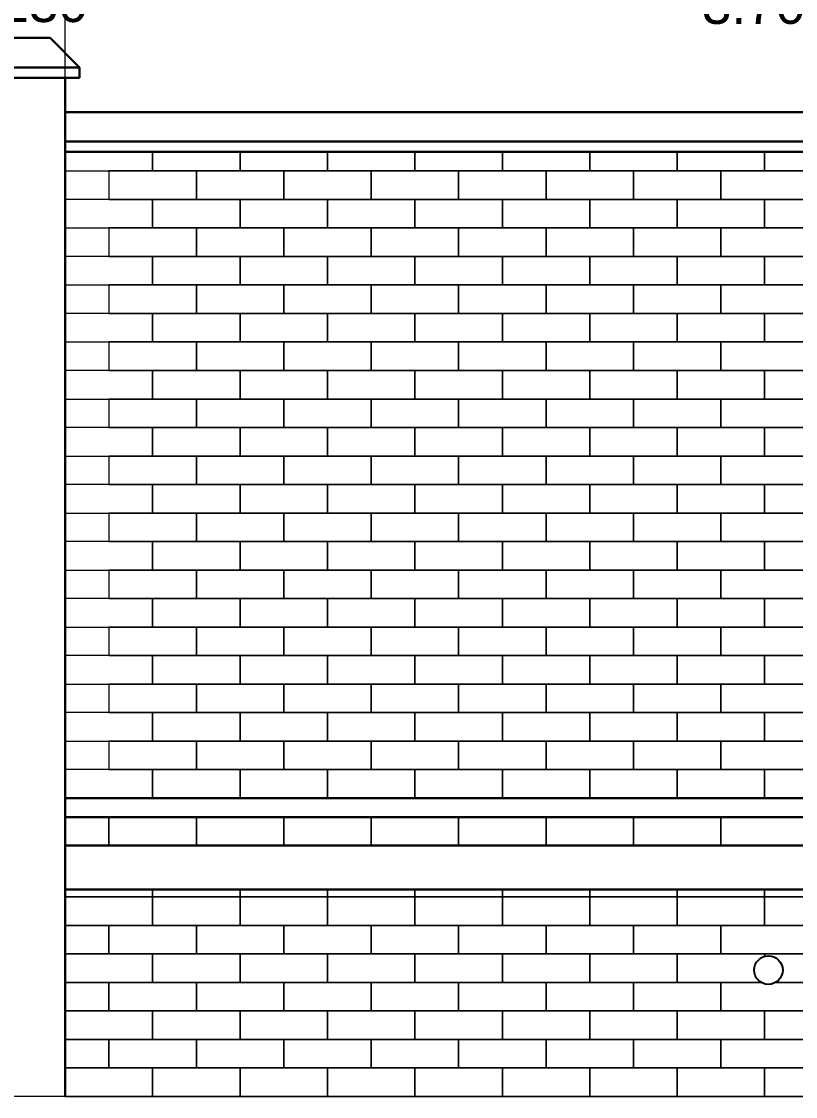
# Model space of a CAD drawing. Header units: millimetres. Extents: x 3614 to 12428, y -844 to 6844.
# Drawn here: x 5700.764 to 5702.8, y -789.498 to -786.669 of the extents above; entities that cross this region are included whole.
import ezdxf

# ---------------------------------------------------------------- set-up
doc = ezdxf.new("R2010")
doc.units = ezdxf.units.MM
doc.header["$LTSCALE"] = 40
doc.header["$MEASUREMENT"] = 0
doc.header["$PDMODE"] = 32
doc.header["$PDSIZE"] = 0.02
doc.layers.get('Defpoints').update_dxf_attribs({"linetype": 'CONTINUOUS', "lineweight": 20})
for name, color, linetype, lineweight in [('brick Hatch', 30, 'CONTINUOUS', 13), ('Dim', 220, 'CONTINUOUS', 15), ('Wall', 7, 'CONTINUOUS', 30), ('Window-Wall', 7, 'CONTINUOUS', 18)]:
    doc.layers.add(name, color=color, linetype=linetype, lineweight=lineweight)
doc.layers.add('Iel-refe', color=50, linetype='CONTINUOUS')
doc.styles.add('DIM', font='arial.ttf')
doc.styles.add('Tabrej', font='GOTHIC.TTF')
doc.dimstyles.new('Tabrej', dxfattribs={"dimtxt": 0.5, "dimasz": 0.45, "dimexe": 0.18, "dimexo": 0.0625, "dimgap": 0.09, "dimtad": 0, "dimdec": 3, "dimzin": 0, "dimdsep": 46, "dimtxsty": 'Tabrej', "dimcen": 0, "dimclrd": 256, "dimclre": 256, "dimclrt": 7, "dimaunit": 1, "dimadec": 3, "dimazin": 0, "dimtfac": 1, "dimtdec": 3, "dimtofl": 0, "dimtmove": 0, "dimatfit": 3, "dimfxl": 0, "dimtolj": 1, "dimtzin": 0, "dimlwd": -1, "dimlwe": -1, "dimarcsym": 0})

# ---------------------------------------------------------------- blocks, each defined once
blk = doc.blocks.new('*D385')
at = {"layer": 'Defpoints', "color": 0, "ltscale": 0.05, "transparency": 16777216}
for p in [(5700.879, -786.6217), (5700.649, -786.9076), (5700.879, -786.9076)]:
    blk.add_point(p, dxfattribs=at)
at = {"layer": 'Dim', "ltscale": 0.05, "transparency": 16777216}
for p, q in [((5700.649, -786.9066), (5700.649, -786.6207)), ((5700.879, -786.9066), (5700.879, -786.6207)), ((5700.569, -786.6217), (5700.489, -786.6217)), ((5700.959, -786.6217), (5701.039, -786.6217))]:
    blk.add_line(p, q, dxfattribs=at)
for points in [[(5700.569, -786.6084), (5700.569, -786.635), (5700.649, -786.6217)], [(5700.959, -786.6084), (5700.959, -786.635), (5700.879, -786.6217)]]:
    blk.add_solid(points, dxfattribs=at)
at = {"layer": 'Dim', "color": 7, "ltscale": 0.05, "transparency": 16777216, "insert": (5700.764, -786.6217), "char_height": 0.1, "attachment_point": 5, "style": 'DIM'}
blk.add_mtext('\\A1;0.230', dxfattribs=at)
blk = doc.blocks.new('*D386')
at = {"layer": 'Defpoints', "color": 0, "ltscale": 0.05, "transparency": 16777216}
for p in [(5704.579, -786.6264), (5700.879, -786.9076), (5704.579, -786.9076)]:
    blk.add_point(p, dxfattribs=at)
at = {"layer": 'Dim', "ltscale": 0.05, "transparency": 16777216}
for p, q in [((5700.879, -786.9066), (5700.879, -786.6254)), ((5700.959, -786.6264), (5702.4705, -786.6264)), ((5704.499, -786.6264), (5702.9875, -786.6264)), ((5704.579, -786.9066), (5704.579, -786.6254))]:
    blk.add_line(p, q, dxfattribs=at)
for points in [[(5700.959, -786.613), (5700.959, -786.6397), (5700.879, -786.6264)], [(5704.499, -786.613), (5704.499, -786.6397), (5704.579, -786.6264)]]:
    blk.add_solid(points, dxfattribs=at)
at = {"layer": 'Dim', "color": 7, "ltscale": 0.05, "transparency": 16777216, "insert": (5702.729, -786.6264), "char_height": 0.1, "attachment_point": 5, "style": 'DIM'}
blk.add_mtext('\\A1;3.700', dxfattribs=at)

msp = doc.modelspace()

# ---------------------------------------------------------------- linework, layer by layer
at = {"layer": 'brick Hatch'}
for points in [[(5700.879, -787.0126), (5700.879, -787.0626), (5701.109, -787.0626), (5701.109, -787.0126)], [(5701.109, -787.0126), (5701.109, -787.0626), (5701.339, -787.0626), (5701.339, -787.0126)], [(5701.339, -787.0126), (5701.339, -787.0626), (5701.569, -787.0626), (5701.569, -787.0126)], [(5701.569, -787.0126), (5701.569, -787.0626), (5701.799, -787.0626), (5701.799, -787.0126)], [(5701.799, -787.0126), (5701.799, -787.0626), (5702.029, -787.0626), (5702.029, -787.0126)], [(5702.029, -787.0126), (5702.029, -787.0626), (5702.259, -787.0626), (5702.259, -787.0126)], [(5702.259, -787.0126), (5702.259, -787.0626), (5702.489, -787.0626), (5702.489, -787.0126)], [(5702.489, -787.0126), (5702.489, -787.0626), (5702.719, -787.0626), (5702.719, -787.0126)], [(5702.719, -787.0126), (5702.719, -787.0626), (5702.949, -787.0626), (5702.949, -787.0126)], [(5700.879, -788.8376), (5700.994, -788.8376), (5700.994, -788.7626), (5700.879, -788.7626)], [(5700.879, -788.9526), (5700.879, -788.9726), (5701.109, -788.9726), (5701.109, -788.9526)], [(5700.879, -788.9526), (5700.879, -788.9726), (5701.109, -788.9726), (5701.109, -788.9526)], [(5701.109, -788.9526), (5701.109, -788.9726), (5701.339, -788.9726), (5701.339, -788.9526)], [(5701.109, -788.9526), (5701.109, -788.9726), (5701.339, -788.9726), (5701.339, -788.9526)], [(5701.339, -788.9526), (5701.339, -788.9726), (5701.569, -788.9726), (5701.569, -788.9526)], [(5701.339, -788.9526), (5701.339, -788.9726), (5701.569, -788.9726), (5701.569, -788.9526)], [(5701.569, -788.9526), (5701.569, -788.9726), (5701.799, -788.9726), (5701.799, -788.9526)], [(5701.569, -788.9526), (5701.569, -788.9726), (5701.799, -788.9726), (5701.799, -788.9526)], [(5701.799, -788.9526), (5701.799, -788.9726), (5702.029, -788.9726), (5702.029, -788.9526)], [(5701.799, -788.9526), (5701.799, -788.9726), (5702.029, -788.9726), (5702.029, -788.9526)], [(5702.029, -788.9526), (5702.029, -788.9726), (5702.259, -788.9726), (5702.259, -788.9526)], [(5702.029, -788.9526), (5702.029, -788.9726), (5702.259, -788.9726), (5702.259, -788.9526)], [(5702.259, -788.9526), (5702.259, -788.9726), (5702.489, -788.9726), (5702.489, -788.9526)], [(5702.259, -788.9526), (5702.259, -788.9726), (5702.489, -788.9726), (5702.489, -788.9526)], [(5702.489, -788.9526), (5702.489, -788.9726), (5702.719, -788.9726), (5702.719, -788.9526)], [(5702.489, -788.9526), (5702.489, -788.9726), (5702.719, -788.9726), (5702.719, -788.9526)], [(5702.719, -788.9526), (5702.719, -788.9726), (5702.949, -788.9726), (5702.949, -788.9526)], [(5702.719, -788.9526), (5702.719, -788.9726), (5702.949, -788.9726), (5702.949, -788.9526)], [(5700.879, -789.1226), (5700.994, -789.1226), (5700.994, -789.0476), (5700.879, -789.0476)], [(5702.719, -789.129), (5702.719, -789.1226), (5702.489, -789.1226), (5702.489, -789.1976), (5702.7103, -789.1976)], [(5702.7477, -789.1976), (5702.949, -789.1976), (5702.949, -789.1226), (5702.719, -789.1226), (5702.719, -789.129)], [(5700.879, -789.2726), (5700.994, -789.2726), (5700.994, -789.1976), (5700.879, -789.1976)], [(5702.7103, -789.1976), (5702.604, -789.1976), (5702.604, -789.2726), (5702.834, -789.2726), (5702.834, -789.1976), (5702.7477, -789.1976)], [(5700.879, -789.4226), (5700.994, -789.4226), (5700.994, -789.3476), (5700.879, -789.3476)]]:
    msp.add_lwpolyline(points, dxfattribs=at)
for points in [[(5701.224, -787.0626), (5700.994, -787.0626), (5700.994, -787.1376), (5701.224, -787.1376)], [(5701.454, -787.0626), (5701.224, -787.0626), (5701.224, -787.1376), (5701.454, -787.1376)], [(5701.684, -787.0626), (5701.454, -787.0626), (5701.454, -787.1376), (5701.684, -787.1376)], [(5701.914, -787.0626), (5701.684, -787.0626), (5701.684, -787.1376), (5701.914, -787.1376)], [(5702.144, -787.0626), (5701.914, -787.0626), (5701.914, -787.1376), (5702.144, -787.1376)], [(5702.374, -787.0626), (5702.144, -787.0626), (5702.144, -787.1376), (5702.374, -787.1376)], [(5702.604, -787.0626), (5702.374, -787.0626), (5702.374, -787.1376), (5702.604, -787.1376)], [(5702.834, -787.0626), (5702.604, -787.0626), (5702.604, -787.1376), (5702.834, -787.1376)], [(5701.109, -787.1376), (5700.879, -787.1376), (5700.879, -787.2126), (5701.109, -787.2126)], [(5701.339, -787.1376), (5701.109, -787.1376), (5701.109, -787.2126), (5701.339, -787.2126)], [(5701.569, -787.1376), (5701.339, -787.1376), (5701.339, -787.2126), (5701.569, -787.2126)], [(5701.799, -787.1376), (5701.569, -787.1376), (5701.569, -787.2126), (5701.799, -787.2126)], [(5702.029, -787.1376), (5701.799, -787.1376), (5701.799, -787.2126), (5702.029, -787.2126)], [(5702.259, -787.1376), (5702.029, -787.1376), (5702.029, -787.2126), (5702.259, -787.2126)], [(5702.489, -787.1376), (5702.259, -787.1376), (5702.259, -787.2126), (5702.489, -787.2126)], [(5702.719, -787.1376), (5702.489, -787.1376), (5702.489, -787.2126), (5702.719, -787.2126)], [(5702.949, -787.1376), (5702.719, -787.1376), (5702.719, -787.2126), (5702.949, -787.2126)], [(5701.224, -787.2126), (5700.994, -787.2126), (5700.994, -787.2876), (5701.224, -787.2876)], [(5701.454, -787.2126), (5701.224, -787.2126), (5701.224, -787.2876), (5701.454, -787.2876)], [(5701.684, -787.2126), (5701.454, -787.2126), (5701.454, -787.2876), (5701.684, -787.2876)], [(5701.914, -787.2126), (5701.684, -787.2126), (5701.684, -787.2876), (5701.914, -787.2876)], [(5702.144, -787.2126), (5701.914, -787.2126), (5701.914, -787.2876), (5702.144, -787.2876)], [(5702.374, -787.2126), (5702.144, -787.2126), (5702.144, -787.2876), (5702.374, -787.2876)], [(5702.604, -787.2126), (5702.374, -787.2126), (5702.374, -787.2876), (5702.604, -787.2876)], [(5702.834, -787.2126), (5702.604, -787.2126), (5702.604, -787.2876), (5702.834, -787.2876)], [(5701.109, -787.2876), (5700.879, -787.2876), (5700.879, -787.3626), (5701.109, -787.3626)], [(5701.339, -787.2876), (5701.109, -787.2876), (5701.109, -787.3626), (5701.339, -787.3626)], [(5701.569, -787.2876), (5701.339, -787.2876), (5701.339, -787.3626), (5701.569, -787.3626)], [(5701.799, -787.2876), (5701.569, -787.2876), (5701.569, -787.3626), (5701.799, -787.3626)], [(5702.029, -787.2876), (5701.799, -787.2876), (5701.799, -787.3626), (5702.029, -787.3626)], [(5702.259, -787.2876), (5702.029, -787.2876), (5702.029, -787.3626), (5702.259, -787.3626)], [(5702.489, -787.2876), (5702.259, -787.2876), (5702.259, -787.3626), (5702.489, -787.3626)], [(5702.719, -787.2876), (5702.489, -787.2876), (5702.489, -787.3626), (5702.719, -787.3626)], [(5702.949, -787.2876), (5702.719, -787.2876), (5702.719, -787.3626), (5702.949, -787.3626)], [(5701.224, -787.3626), (5700.994, -787.3626), (5700.994, -787.4376), (5701.224, -787.4376)], [(5701.454, -787.3626), (5701.224, -787.3626), (5701.224, -787.4376), (5701.454, -787.4376)], [(5701.684, -787.3626), (5701.454, -787.3626), (5701.454, -787.4376), (5701.684, -787.4376)], [(5701.914, -787.3626), (5701.684, -787.3626), (5701.684, -787.4376), (5701.914, -787.4376)], [(5702.144, -787.3626), (5701.914, -787.3626), (5701.914, -787.4376), (5702.144, -787.4376)], [(5702.374, -787.3626), (5702.144, -787.3626), (5702.144, -787.4376), (5702.374, -787.4376)], [(5702.604, -787.3626), (5702.374, -787.3626), (5702.374, -787.4376), (5702.604, -787.4376)], [(5702.834, -787.3626), (5702.604, -787.3626), (5702.604, -787.4376), (5702.834, -787.4376)], [(5701.109, -787.4376), (5700.879, -787.4376), (5700.879, -787.5126), (5701.109, -787.5126)], [(5701.339, -787.4376), (5701.109, -787.4376), (5701.109, -787.5126), (5701.339, -787.5126)], [(5701.569, -787.4376), (5701.339, -787.4376), (5701.339, -787.5126), (5701.569, -787.5126)], [(5701.799, -787.4376), (5701.569, -787.4376), (5701.569, -787.5126), (5701.799, -787.5126)], [(5702.029, -787.4376), (5701.799, -787.4376), (5701.799, -787.5126), (5702.029, -787.5126)], [(5702.259, -787.4376), (5702.029, -787.4376), (5702.029, -787.5126), (5702.259, -787.5126)], [(5702.489, -787.4376), (5702.259, -787.4376), (5702.259, -787.5126), (5702.489, -787.5126)], [(5702.719, -787.4376), (5702.489, -787.4376), (5702.489, -787.5126), (5702.719, -787.5126)], [(5702.949, -787.4376), (5702.719, -787.4376), (5702.719, -787.5126), (5702.949, -787.5126)], [(5701.224, -787.5126), (5700.994, -787.5126), (5700.994, -787.5876), (5701.224, -787.5876)], [(5701.454, -787.5126), (5701.224, -787.5126), (5701.224, -787.5876), (5701.454, -787.5876)], [(5701.684, -787.5126), (5701.454, -787.5126), (5701.454, -787.5876), (5701.684, -787.5876)], [(5701.914, -787.5126), (5701.684, -787.5126), (5701.684, -787.5876), (5701.914, -787.5876)], [(5702.144, -787.5126), (5701.914, -787.5126), (5701.914, -787.5876), (5702.144, -787.5876)], [(5702.374, -787.5126), (5702.144, -787.5126), (5702.144, -787.5876), (5702.374, -787.5876)], [(5702.604, -787.5126), (5702.374, -787.5126), (5702.374, -787.5876), (5702.604, -787.5876)], [(5702.834, -787.5126), (5702.604, -787.5126), (5702.604, -787.5876), (5702.834, -787.5876)], [(5701.109, -787.5876), (5700.879, -787.5876), (5700.879, -787.6626), (5701.109, -787.6626)], [(5701.339, -787.5876), (5701.109, -787.5876), (5701.109, -787.6626), (5701.339, -787.6626)], [(5701.569, -787.5876), (5701.339, -787.5876), (5701.339, -787.6626), (5701.569, -787.6626)], [(5701.799, -787.5876), (5701.569, -787.5876), (5701.569, -787.6626), (5701.799, -787.6626)], [(5702.029, -787.5876), (5701.799, -787.5876), (5701.799, -787.6626), (5702.029, -787.6626)], [(5702.259, -787.5876), (5702.029, -787.5876), (5702.029, -787.6626), (5702.259, -787.6626)], [(5702.489, -787.5876), (5702.259, -787.5876), (5702.259, -787.6626), (5702.489, -787.6626)], [(5702.719, -787.5876), (5702.489, -787.5876), (5702.489, -787.6626), (5702.719, -787.6626)], [(5702.949, -787.5876), (5702.719, -787.5876), (5702.719, -787.6626), (5702.949, -787.6626)], [(5701.224, -787.6626), (5700.994, -787.6626), (5700.994, -787.7376), (5701.224, -787.7376)], [(5701.454, -787.6626), (5701.224, -787.6626), (5701.224, -787.7376), (5701.454, -787.7376)], [(5701.684, -787.6626), (5701.454, -787.6626), (5701.454, -787.7376), (5701.684, -787.7376)], [(5701.914, -787.6626), (5701.684, -787.6626), (5701.684, -787.7376), (5701.914, -787.7376)], [(5702.144, -787.6626), (5701.914, -787.6626), (5701.914, -787.7376), (5702.144, -787.7376)], [(5702.374, -787.6626), (5702.144, -787.6626), (5702.144, -787.7376), (5702.374, -787.7376)], [(5702.604, -787.6626), (5702.374, -787.6626), (5702.374, -787.7376), (5702.604, -787.7376)], [(5702.834, -787.6626), (5702.604, -787.6626), (5702.604, -787.7376), (5702.834, -787.7376)], [(5701.109, -787.7376), (5700.879, -787.7376), (5700.879, -787.8126), (5701.109, -787.8126)], [(5701.339, -787.7376), (5701.109, -787.7376), (5701.109, -787.8126), (5701.339, -787.8126)], [(5701.569, -787.7376), (5701.339, -787.7376), (5701.339, -787.8126), (5701.569, -787.8126)], [(5701.799, -787.7376), (5701.569, -787.7376), (5701.569, -787.8126), (5701.799, -787.8126)], [(5702.029, -787.7376), (5701.799, -787.7376), (5701.799, -787.8126), (5702.029, -787.8126)], [(5702.259, -787.7376), (5702.029, -787.7376), (5702.029, -787.8126), (5702.259, -787.8126)], [(5702.489, -787.7376), (5702.259, -787.7376), (5702.259, -787.8126), (5702.489, -787.8126)], [(5702.719, -787.7376), (5702.489, -787.7376), (5702.489, -787.8126), (5702.719, -787.8126)], [(5702.949, -787.7376), (5702.719, -787.7376), (5702.719, -787.8126), (5702.949, -787.8126)], [(5701.224, -787.8126), (5700.994, -787.8126), (5700.994, -787.8876), (5701.224, -787.8876)], [(5701.454, -787.8126), (5701.224, -787.8126), (5701.224, -787.8876), (5701.454, -787.8876)], [(5701.684, -787.8126), (5701.454, -787.8126), (5701.454, -787.8876), (5701.684, -787.8876)], [(5701.914, -787.8126), (5701.684, -787.8126), (5701.684, -787.8876), (5701.914, -787.8876)], [(5702.144, -787.8126), (5701.914, -787.8126), (5701.914, -787.8876), (5702.144, -787.8876)], [(5702.374, -787.8126), (5702.144, -787.8126), (5702.144, -787.8876), (5702.374, -787.8876)], [(5702.604, -787.8126), (5702.374, -787.8126), (5702.374, -787.8876), (5702.604, -787.8876)], [(5702.834, -787.8126), (5702.604, -787.8126), (5702.604, -787.8876), (5702.834, -787.8876)], [(5701.109, -787.8876), (5700.879, -787.8876), (5700.879, -787.9626), (5701.109, -787.9626)], [(5701.339, -787.8876), (5701.109, -787.8876), (5701.109, -787.9626), (5701.339, -787.9626)], [(5701.569, -787.8876), (5701.339, -787.8876), (5701.339, -787.9626), (5701.569, -787.9626)], [(5701.799, -787.8876), (5701.569, -787.8876), (5701.569, -787.9626), (5701.799, -787.9626)], [(5702.029, -787.8876), (5701.799, -787.8876), (5701.799, -787.9626), (5702.029, -787.9626)], [(5702.259, -787.8876), (5702.029, -787.8876), (5702.029, -787.9626), (5702.259, -787.9626)], [(5702.489, -787.8876), (5702.259, -787.8876), (5702.259, -787.9626), (5702.489, -787.9626)], [(5702.719, -787.8876), (5702.489, -787.8876), (5702.489, -787.9626), (5702.719, -787.9626)], [(5702.949, -787.8876), (5702.719, -787.8876), (5702.719, -787.9626), (5702.949, -787.9626)], [(5701.224, -787.9626), (5700.994, -787.9626), (5700.994, -788.0376), (5701.224, -788.0376)], [(5701.454, -787.9626), (5701.224, -787.9626), (5701.224, -788.0376), (5701.454, -788.0376)], [(5701.684, -787.9626), (5701.454, -787.9626), (5701.454, -788.0376), (5701.684, -788.0376)], [(5701.914, -787.9626), (5701.684, -787.9626), (5701.684, -788.0376), (5701.914, -788.0376)], [(5702.144, -787.9626), (5701.914, -787.9626), (5701.914, -788.0376), (5702.144, -788.0376)], [(5702.374, -787.9626), (5702.144, -787.9626), (5702.144, -788.0376), (5702.374, -788.0376)], [(5702.604, -787.9626), (5702.374, -787.9626), (5702.374, -788.0376), (5702.604, -788.0376)], [(5702.834, -787.9626), (5702.604, -787.9626), (5702.604, -788.0376), (5702.834, -788.0376)], [(5701.109, -788.0376), (5700.879, -788.0376), (5700.879, -788.1126), (5701.109, -788.1126)], [(5701.339, -788.0376), (5701.109, -788.0376), (5701.109, -788.1126), (5701.339, -788.1126)], [(5701.569, -788.0376), (5701.339, -788.0376), (5701.339, -788.1126), (5701.569, -788.1126)], [(5701.799, -788.0376), (5701.569, -788.0376), (5701.569, -788.1126), (5701.799, -788.1126)], [(5702.029, -788.0376), (5701.799, -788.0376), (5701.799, -788.1126), (5702.029, -788.1126)], [(5702.259, -788.0376), (5702.029, -788.0376), (5702.029, -788.1126), (5702.259, -788.1126)], [(5702.489, -788.0376), (5702.259, -788.0376), (5702.259, -788.1126), (5702.489, -788.1126)], [(5702.719, -788.0376), (5702.489, -788.0376), (5702.489, -788.1126), (5702.719, -788.1126)], [(5702.949, -788.0376), (5702.719, -788.0376), (5702.719, -788.1126), (5702.949, -788.1126)], [(5701.224, -788.1126), (5700.994, -788.1126), (5700.994, -788.1876), (5701.224, -788.1876)], [(5701.454, -788.1126), (5701.224, -788.1126), (5701.224, -788.1876), (5701.454, -788.1876)], [(5701.684, -788.1126), (5701.454, -788.1126), (5701.454, -788.1876), (5701.684, -788.1876)], [(5701.914, -788.1126), (5701.684, -788.1126), (5701.684, -788.1876), (5701.914, -788.1876)], [(5702.144, -788.1126), (5701.914, -788.1126), (5701.914, -788.1876), (5702.144, -788.1876)], [(5702.374, -788.1126), (5702.144, -788.1126), (5702.144, -788.1876), (5702.374, -788.1876)], [(5702.604, -788.1126), (5702.374, -788.1126), (5702.374, -788.1876), (5702.604, -788.1876)], [(5702.834, -788.1126), (5702.604, -788.1126), (5702.604, -788.1876), (5702.834, -788.1876)], [(5701.109, -788.1876), (5700.879, -788.1876), (5700.879, -788.2626), (5701.109, -788.2626)], [(5701.339, -788.1876), (5701.109, -788.1876), (5701.109, -788.2626), (5701.339, -788.2626)], [(5701.569, -788.1876), (5701.339, -788.1876), (5701.339, -788.2626), (5701.569, -788.2626)], [(5701.799, -788.1876), (5701.569, -788.1876), (5701.569, -788.2626), (5701.799, -788.2626)], [(5702.029, -788.1876), (5701.799, -788.1876), (5701.799, -788.2626), (5702.029, -788.2626)], [(5702.259, -788.1876), (5702.029, -788.1876), (5702.029, -788.2626), (5702.259, -788.2626)], [(5702.489, -788.1876), (5702.259, -788.1876), (5702.259, -788.2626), (5702.489, -788.2626)], [(5702.719, -788.1876), (5702.489, -788.1876), (5702.489, -788.2626), (5702.719, -788.2626)], [(5702.949, -788.1876), (5702.719, -788.1876), (5702.719, -788.2626), (5702.949, -788.2626)], [(5701.224, -788.2626), (5700.994, -788.2626), (5700.994, -788.3376), (5701.224, -788.3376)], [(5701.454, -788.2626), (5701.224, -788.2626), (5701.224, -788.3376), (5701.454, -788.3376)], [(5701.684, -788.2626), (5701.454, -788.2626), (5701.454, -788.3376), (5701.684, -788.3376)], [(5701.914, -788.2626), (5701.684, -788.2626), (5701.684, -788.3376), (5701.914, -788.3376)], [(5702.144, -788.2626), (5701.914, -788.2626), (5701.914, -788.3376), (5702.144, -788.3376)], [(5702.374, -788.2626), (5702.144, -788.2626), (5702.144, -788.3376), (5702.374, -788.3376)], [(5702.604, -788.2626), (5702.374, -788.2626), (5702.374, -788.3376), (5702.604, -788.3376)], [(5702.834, -788.2626), (5702.604, -788.2626), (5702.604, -788.3376), (5702.834, -788.3376)], [(5701.109, -788.3376), (5700.879, -788.3376), (5700.879, -788.4126), (5701.109, -788.4126)], [(5701.339, -788.3376), (5701.109, -788.3376), (5701.109, -788.4126), (5701.339, -788.4126)], [(5701.569, -788.3376), (5701.339, -788.3376), (5701.339, -788.4126), (5701.569, -788.4126)], [(5701.799, -788.3376), (5701.569, -788.3376), (5701.569, -788.4126), (5701.799, -788.4126)], [(5702.029, -788.3376), (5701.799, -788.3376), (5701.799, -788.4126), (5702.029, -788.4126)], [(5702.259, -788.3376), (5702.029, -788.3376), (5702.029, -788.4126), (5702.259, -788.4126)], [(5702.489, -788.3376), (5702.259, -788.3376), (5702.259, -788.4126), (5702.489, -788.4126)], [(5702.719, -788.3376), (5702.489, -788.3376), (5702.489, -788.4126), (5702.719, -788.4126)], [(5702.949, -788.3376), (5702.719, -788.3376), (5702.719, -788.4126), (5702.949, -788.4126)], [(5701.224, -788.4126), (5700.994, -788.4126), (5700.994, -788.4876), (5701.224, -788.4876)], [(5701.454, -788.4126), (5701.224, -788.4126), (5701.224, -788.4876), (5701.454, -788.4876)], [(5701.684, -788.4126), (5701.454, -788.4126), (5701.454, -788.4876), (5701.684, -788.4876)], [(5701.914, -788.4126), (5701.684, -788.4126), (5701.684, -788.4876), (5701.914, -788.4876)], [(5702.144, -788.4126), (5701.914, -788.4126), (5701.914, -788.4876), (5702.144, -788.4876)], [(5702.374, -788.4126), (5702.144, -788.4126), (5702.144, -788.4876), (5702.374, -788.4876)], [(5702.604, -788.4126), (5702.374, -788.4126), (5702.374, -788.4876), (5702.604, -788.4876)], [(5702.834, -788.4126), (5702.604, -788.4126), (5702.604, -788.4876), (5702.834, -788.4876)], [(5701.109, -788.4876), (5700.879, -788.4876), (5700.879, -788.5626), (5701.109, -788.5626)], [(5701.339, -788.4876), (5701.109, -788.4876), (5701.109, -788.5626), (5701.339, -788.5626)], [(5701.569, -788.4876), (5701.339, -788.4876), (5701.339, -788.5626), (5701.569, -788.5626)], [(5701.799, -788.4876), (5701.569, -788.4876), (5701.569, -788.5626), (5701.799, -788.5626)], [(5702.029, -788.4876), (5701.799, -788.4876), (5701.799, -788.5626), (5702.029, -788.5626)], [(5702.259, -788.4876), (5702.029, -788.4876), (5702.029, -788.5626), (5702.259, -788.5626)], [(5702.489, -788.4876), (5702.259, -788.4876), (5702.259, -788.5626), (5702.489, -788.5626)], [(5702.719, -788.4876), (5702.489, -788.4876), (5702.489, -788.5626), (5702.719, -788.5626)], [(5702.949, -788.4876), (5702.719, -788.4876), (5702.719, -788.5626), (5702.949, -788.5626)], [(5701.224, -788.5626), (5700.994, -788.5626), (5700.994, -788.6376), (5701.224, -788.6376)], [(5701.454, -788.5626), (5701.224, -788.5626), (5701.224, -788.6376), (5701.454, -788.6376)], [(5701.684, -788.5626), (5701.454, -788.5626), (5701.454, -788.6376), (5701.684, -788.6376)], [(5701.914, -788.5626), (5701.684, -788.5626), (5701.684, -788.6376), (5701.914, -788.6376)], [(5702.144, -788.5626), (5701.914, -788.5626), (5701.914, -788.6376), (5702.144, -788.6376)], [(5702.374, -788.5626), (5702.144, -788.5626), (5702.144, -788.6376), (5702.374, -788.6376)], [(5702.604, -788.5626), (5702.374, -788.5626), (5702.374, -788.6376), (5702.604, -788.6376)], [(5702.834, -788.5626), (5702.604, -788.5626), (5702.604, -788.6376), (5702.834, -788.6376)], [(5701.109, -788.6376), (5700.879, -788.6376), (5700.879, -788.7126), (5701.109, -788.7126)], [(5701.339, -788.6376), (5701.109, -788.6376), (5701.109, -788.7126), (5701.339, -788.7126)], [(5701.569, -788.6376), (5701.339, -788.6376), (5701.339, -788.7126), (5701.569, -788.7126)], [(5701.799, -788.6376), (5701.569, -788.6376), (5701.569, -788.7126), (5701.799, -788.7126)], [(5702.029, -788.6376), (5701.799, -788.6376), (5701.799, -788.7126), (5702.029, -788.7126)], [(5702.259, -788.6376), (5702.029, -788.6376), (5702.029, -788.7126), (5702.259, -788.7126)], [(5702.489, -788.6376), (5702.259, -788.6376), (5702.259, -788.7126), (5702.489, -788.7126)], [(5702.719, -788.6376), (5702.489, -788.6376), (5702.489, -788.7126), (5702.719, -788.7126)], [(5702.949, -788.6376), (5702.719, -788.6376), (5702.719, -788.7126), (5702.949, -788.7126)], [(5701.224, -788.7626), (5700.994, -788.7626), (5700.994, -788.8376), (5701.224, -788.8376)], [(5701.454, -788.7626), (5701.224, -788.7626), (5701.224, -788.8376), (5701.454, -788.8376)], [(5701.684, -788.7626), (5701.454, -788.7626), (5701.454, -788.8376), (5701.684, -788.8376)], [(5701.914, -788.7626), (5701.684, -788.7626), (5701.684, -788.8376), (5701.914, -788.8376)], [(5702.144, -788.7626), (5701.914, -788.7626), (5701.914, -788.8376), (5702.144, -788.8376)], [(5702.374, -788.7626), (5702.144, -788.7626), (5702.144, -788.8376), (5702.374, -788.8376)], [(5702.604, -788.7626), (5702.374, -788.7626), (5702.374, -788.8376), (5702.604, -788.8376)], [(5702.834, -788.7626), (5702.604, -788.7626), (5702.604, -788.8376), (5702.834, -788.8376)], [(5701.109, -788.9726), (5700.879, -788.9726), (5700.879, -789.0476), (5701.109, -789.0476)], [(5701.339, -788.9726), (5701.109, -788.9726), (5701.109, -789.0476), (5701.339, -789.0476)], [(5701.569, -788.9726), (5701.339, -788.9726), (5701.339, -789.0476), (5701.569, -789.0476)], [(5701.799, -788.9726), (5701.569, -788.9726), (5701.569, -789.0476), (5701.799, -789.0476)], [(5702.029, -788.9726), (5701.799, -788.9726), (5701.799, -789.0476), (5702.029, -789.0476)], [(5702.259, -788.9726), (5702.029, -788.9726), (5702.029, -789.0476), (5702.259, -789.0476)], [(5702.489, -788.9726), (5702.259, -788.9726), (5702.259, -789.0476), (5702.489, -789.0476)], [(5702.719, -788.9726), (5702.489, -788.9726), (5702.489, -789.0476), (5702.719, -789.0476)], [(5702.949, -788.9726), (5702.719, -788.9726), (5702.719, -789.0476), (5702.949, -789.0476)], [(5701.224, -789.0476), (5700.994, -789.0476), (5700.994, -789.1226), (5701.224, -789.1226)], [(5701.454, -789.0476), (5701.224, -789.0476), (5701.224, -789.1226), (5701.454, -789.1226)], [(5701.684, -789.0476), (5701.454, -789.0476), (5701.454, -789.1226), (5701.684, -789.1226)], [(5701.914, -789.0476), (5701.684, -789.0476), (5701.684, -789.1226), (5701.914, -789.1226)], [(5702.144, -789.0476), (5701.914, -789.0476), (5701.914, -789.1226), (5702.144, -789.1226)], [(5702.374, -789.0476), (5702.144, -789.0476), (5702.144, -789.1226), (5702.374, -789.1226)], [(5702.604, -789.0476), (5702.374, -789.0476), (5702.374, -789.1226), (5702.604, -789.1226)], [(5702.834, -789.0476), (5702.604, -789.0476), (5702.604, -789.1226), (5702.834, -789.1226)], [(5701.109, -789.1226), (5700.879, -789.1226), (5700.879, -789.1976), (5701.109, -789.1976)], [(5701.339, -789.1226), (5701.109, -789.1226), (5701.109, -789.1976), (5701.339, -789.1976)], [(5701.569, -789.1226), (5701.339, -789.1226), (5701.339, -789.1976), (5701.569, -789.1976)], [(5701.799, -789.1226), (5701.569, -789.1226), (5701.569, -789.1976), (5701.799, -789.1976)], [(5702.029, -789.1226), (5701.799, -789.1226), (5701.799, -789.1976), (5702.029, -789.1976)], [(5702.259, -789.1226), (5702.029, -789.1226), (5702.029, -789.1976), (5702.259, -789.1976)], [(5702.489, -789.1226), (5702.259, -789.1226), (5702.259, -789.1976), (5702.489, -789.1976)], [(5701.224, -789.1976), (5700.994, -789.1976), (5700.994, -789.2726), (5701.224, -789.2726)], [(5701.454, -789.1976), (5701.224, -789.1976), (5701.224, -789.2726), (5701.454, -789.2726)], [(5701.684, -789.1976), (5701.454, -789.1976), (5701.454, -789.2726), (5701.684, -789.2726)], [(5701.914, -789.1976), (5701.684, -789.1976), (5701.684, -789.2726), (5701.914, -789.2726)], [(5702.144, -789.1976), (5701.914, -789.1976), (5701.914, -789.2726), (5702.144, -789.2726)], [(5702.374, -789.1976), (5702.144, -789.1976), (5702.144, -789.2726), (5702.374, -789.2726)], [(5702.604, -789.1976), (5702.374, -789.1976), (5702.374, -789.2726), (5702.604, -789.2726)], [(5701.109, -789.2726), (5700.879, -789.2726), (5700.879, -789.3476), (5701.109, -789.3476)], [(5701.339, -789.2726), (5701.109, -789.2726), (5701.109, -789.3476), (5701.339, -789.3476)], [(5701.569, -789.2726), (5701.339, -789.2726), (5701.339, -789.3476), (5701.569, -789.3476)], [(5701.799, -789.2726), (5701.569, -789.2726), (5701.569, -789.3476), (5701.799, -789.3476)], [(5702.029, -789.2726), (5701.799, -789.2726), (5701.799, -789.3476), (5702.029, -789.3476)], [(5702.259, -789.2726), (5702.029, -789.2726), (5702.029, -789.3476), (5702.259, -789.3476)], [(5702.489, -789.2726), (5702.259, -789.2726), (5702.259, -789.3476), (5702.489, -789.3476)], [(5702.719, -789.2726), (5702.489, -789.2726), (5702.489, -789.3476), (5702.719, -789.3476)], [(5702.949, -789.2726), (5702.719, -789.2726), (5702.719, -789.3476), (5702.949, -789.3476)], [(5701.224, -789.3476), (5700.994, -789.3476), (5700.994, -789.4226), (5701.224, -789.4226)], [(5701.454, -789.3476), (5701.224, -789.3476), (5701.224, -789.4226), (5701.454, -789.4226)], [(5701.684, -789.3476), (5701.454, -789.3476), (5701.454, -789.4226), (5701.684, -789.4226)], [(5701.914, -789.3476), (5701.684, -789.3476), (5701.684, -789.4226), (5701.914, -789.4226)], [(5702.144, -789.3476), (5701.914, -789.3476), (5701.914, -789.4226), (5702.144, -789.4226)], [(5702.374, -789.3476), (5702.144, -789.3476), (5702.144, -789.4226), (5702.374, -789.4226)], [(5702.604, -789.3476), (5702.374, -789.3476), (5702.374, -789.4226), (5702.604, -789.4226)], [(5702.834, -789.3476), (5702.604, -789.3476), (5702.604, -789.4226), (5702.834, -789.4226)], [(5701.109, -789.4226), (5700.879, -789.4226), (5700.879, -789.4976), (5701.109, -789.4976)], [(5701.339, -789.4226), (5701.109, -789.4226), (5701.109, -789.4976), (5701.339, -789.4976)], [(5701.569, -789.4226), (5701.339, -789.4226), (5701.339, -789.4976), (5701.569, -789.4976)], [(5701.799, -789.4226), (5701.569, -789.4226), (5701.569, -789.4976), (5701.799, -789.4976)], [(5702.029, -789.4226), (5701.799, -789.4226), (5701.799, -789.4976), (5702.029, -789.4976)], [(5702.259, -789.4226), (5702.029, -789.4226), (5702.029, -789.4976), (5702.259, -789.4976)], [(5702.489, -789.4226), (5702.259, -789.4226), (5702.259, -789.4976), (5702.489, -789.4976)], [(5702.719, -789.4226), (5702.489, -789.4226), (5702.489, -789.4976), (5702.719, -789.4976)], [(5702.949, -789.4226), (5702.719, -789.4226), (5702.719, -789.4976), (5702.949, -789.4976)]]:
    msp.add_lwpolyline(points, close=True, dxfattribs=at)
at = {"layer": 'Iel-refe'}
msp.add_circle((5702.729, -789.1651), 0.0375, dxfattribs=at)
at = {"layer": 'Wall'}
for p, q in [((5700.689, -786.7126), (5700.839, -786.7126)), ((5700.689, -786.7126), (5700.839, -786.7126)), ((5700.9165, -786.7901), (5700.839, -786.7126)), ((5700.9165, -786.7901), (5700.839, -786.7126)), ((5700.6115, -786.7901), (5700.9165, -786.7901)), ((5700.6115, -786.7901), (5700.9165, -786.7901)), ((5700.9165, -786.8176), (5700.9165, -786.7901)), ((5700.9165, -786.8176), (5700.9165, -786.7901)), ((5700.6115, -786.8176), (5700.9165, -786.8176)), ((5700.6115, -786.8176), (5700.9165, -786.8176)), ((5700.879, -788.8376), (5700.879, -786.8176)), ((5700.879, -788.8376), (5700.879, -786.8176)), ((5700.879, -786.9076), (5704.579, -786.9076)), ((5700.879, -786.9851), (5704.579, -786.9851)), ((5700.879, -787.0126), (5704.579, -787.0126)), ((5700.879, -788.7126), (5704.579, -788.7126)), ((5700.879, -788.7626), (5704.579, -788.7626)), ((5700.879, -789.4976), (5700.879, -788.8376)), ((5700.879, -789.4976), (5700.879, -788.8376)), ((5700.879, -788.8376), (5704.579, -788.8376)), ((5700.879, -788.9526), (5704.579, -788.9526))]:
    msp.add_line(p, q, dxfattribs=at)
at = {"layer": 'Window-Wall'}
for p, q in [((5704.579, -788.7126), (5700.879, -788.7126)), ((5700.879, -788.7626), (5704.579, -788.7626)), ((5721.4868, -789.4976), (5691.8312, -789.4976))]:
    msp.add_line(p, q, dxfattribs=at)

# ---------------------------------------------------------------- dimensions: what is measured, and where the dimension line sits
at = {"layer": 'Dim', "ltscale": 0.05}
dim = msp.add_linear_dim(base=(5700.879, -786.6217), p1=(5700.649, -786.9076), p2=(5700.879, -786.9076), dimstyle='Tabrej', override={"dimtxt": 0.1, "dimasz": 0.08, "dimexe": 0.001, "dimexo": 0.001, "dimpost": '\\X', "dimtxsty": 'DIM', "dimfxl": 0.18, "dimarcsym": 1}, dxfattribs=at)
dim.commit()
dim.dimension.update_dxf_attribs({"geometry": '*D385', "text_midpoint": (5700.764, -786.6217), "dimtype": 160})
dim = msp.add_linear_dim(base=(5704.579, -786.6264), p1=(5700.879, -786.9076), p2=(5704.579, -786.9076), dimstyle='Tabrej', override={"dimtxt": 0.1, "dimasz": 0.08, "dimexe": 0.001, "dimexo": 0.001, "dimpost": '\\X', "dimtxsty": 'DIM', "dimfxl": 0.18, "dimarcsym": 1}, dxfattribs=at)
dim.commit()
dim.dimension.update_dxf_attribs({"geometry": '*D386', "text_midpoint": (5702.729, -786.6264)})

doc.saveas('drawing.dxf')
